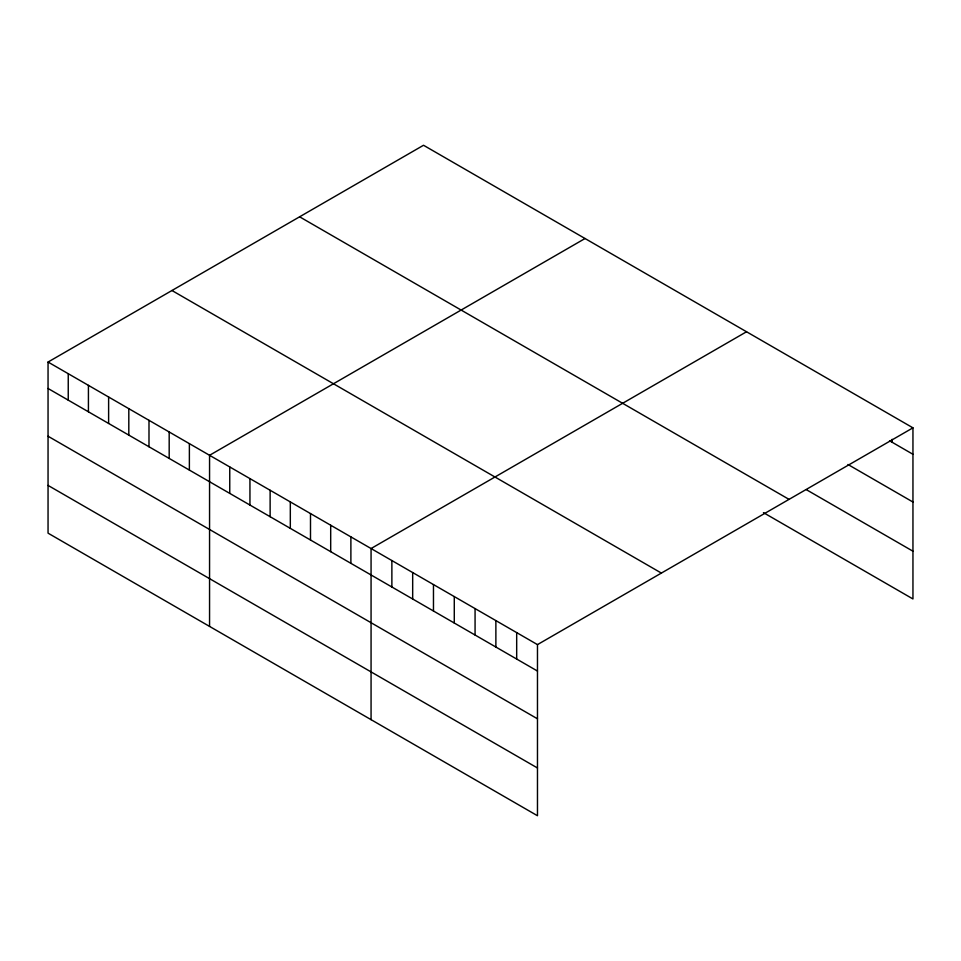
<?xml version="1.0" encoding="UTF-8"?>
<svg xmlns="http://www.w3.org/2000/svg" width="961" height="961" viewBox="0 0 961 961"><rect width="100%" height="100%" fill="white"/><g stroke="black" fill="none" stroke-linecap="round" stroke-linejoin="round"><path stroke-width="1.44" d="M48.05 362.045L537.475 644.615L537.475 815.733L48.05 533.163L48.05 362.045L423.525 145.267L912.95 427.837L912.95 598.955L763.442 512.633M585.033 238.52L209.558 455.298L209.558 626.404M746.541 331.761L371.066 548.539L371.066 719.657M537.475 644.615L912.95 427.837M889.55 440.763L912.95 454.277M847.95 464.487L912.95 502.026M806.351 489.666L912.95 551.206M299.616 216.814L789.041 499.372M171.959 290.51L661.384 573.08M48.05 388.484L537.475 671.054M48.05 436.234L537.475 718.804M48.05 485.413L537.475 767.983M892.144 439.333L892.144 442.264M516.682 632.602L516.682 659.042M495.876 620.602L495.876 647.041M475.07 608.589L475.07 635.029M454.277 596.577L454.277 623.016M433.471 584.576L433.471 611.016M412.677 572.564L412.677 599.003M391.872 560.551L391.872 586.991M350.885 536.887L350.885 563.326M330.692 525.235L330.692 551.674M310.499 513.57L310.499 540.01M290.318 501.918L290.318 528.358M270.125 490.266L270.125 516.706M249.944 478.602L249.944 505.054M229.751 466.95L229.751 493.389M189.377 443.646L189.377 470.085M169.184 431.982L169.184 458.421M148.991 420.329L148.991 446.769M128.81 408.677L128.81 435.117M108.617 397.013L108.617 423.453M88.424 385.361L88.424 411.801M68.243 373.709L68.243 400.148"/></g></svg>
